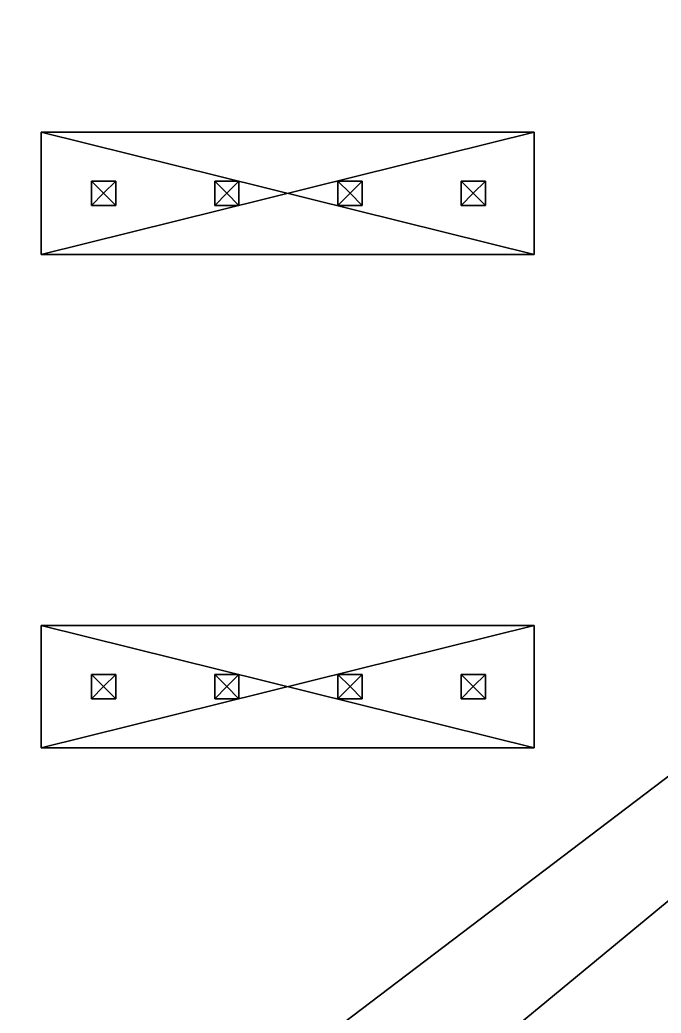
# Model space of a CAD drawing. Header units: millimetres. Extents: x 71 to 249, y 13 to 134.
# Drawn here: x 120.03 to 133.25, y 46.36 to 66.82 of the extents above; entities that cross this region are included whole.
import ezdxf

# ---------------------------------------------------------------- set-up
doc = ezdxf.new("R2010")
doc.units = ezdxf.units.MM
doc.layers.add('UB3D', color=1, linetype='Continuous')

msp = doc.modelspace()

# ---------------------------------------------------------------- linework, layer by layer
at = {"layer": 'UB3D', "color": 94}
for points in [[(219.529, 116.585, 72.51), (219.529, 28.585, 72.51), (103.529, 28.585, 72.51)], [(219.529, 116.585, 72.51), (103.529, 28.585, 72.51), (103.529, 116.585, 72.51)], [(219.529, 116.585, 72.5), (103.529, 116.585, 72.5), (103.529, 28.585, 72.5)], [(219.529, 116.585, 72.5), (103.529, 28.585, 72.5), (219.529, 28.585, 72.5)], [(215.719, 116.586, 89.521), (215.719, 28.586, 89.521), (109.038, 28.586, 89.521)], [(215.719, 116.586, 89.521), (109.038, 28.586, 89.521), (109.038, 116.586, 89.521)], [(215.719, 116.586, 89.511), (109.038, 116.586, 89.511), (109.038, 28.586, 89.511)], [(215.719, 116.586, 89.511), (109.038, 28.586, 89.511), (215.719, 28.586, 89.511)]]:
    msp.add_3dface(points, dxfattribs=at)
at = {"layer": 'UB3D', "color": 27}
for points in [[(130.634, 64.503, 89.521), (120.469, 64.503, 89.521), (120.469, 64.503, 91.521), (130.634, 64.503, 91.521)], [(120.469, 64.503, 89.521), (120.469, 61.987, 89.521), (120.469, 61.987, 91.521), (120.469, 64.503, 91.521)], [(130.634, 61.987, 89.521), (130.634, 64.503, 89.521), (120.469, 64.503, 89.521)], [(130.634, 61.987, 89.521), (120.469, 64.503, 89.521), (120.469, 61.987, 89.521)], [(120.469, 61.987, 91.521), (120.469, 64.503, 91.521), (130.634, 64.503, 91.521)], [(120.469, 61.987, 91.521), (130.634, 64.503, 91.521), (130.634, 61.987, 91.521)], [(130.634, 61.987, 89.521), (130.634, 64.503, 89.521), (130.634, 64.503, 91.521), (130.634, 61.987, 91.521)], [(120.469, 61.987, 89.521), (130.634, 61.987, 89.521), (130.634, 61.987, 91.521), (120.469, 61.987, 91.521)], [(130.634, 61.987, 89.521), (120.469, 61.987, 89.521), (130.634, 61.987, 89.521)], [(120.469, 61.987, 91.521), (130.634, 61.987, 91.521), (120.469, 61.987, 91.521)], [(130.634, 54.343, 89.521), (120.469, 54.343, 89.521), (120.469, 54.343, 91.521), (130.634, 54.343, 91.521)], [(120.469, 54.343, 89.521), (120.469, 51.827, 89.521), (120.469, 51.827, 91.521), (120.469, 54.343, 91.521)], [(130.634, 51.827, 89.521), (130.634, 54.343, 89.521), (120.469, 54.343, 89.521)], [(130.634, 51.827, 89.521), (120.469, 54.343, 89.521), (120.469, 51.827, 89.521)], [(120.469, 51.827, 91.521), (120.469, 54.343, 91.521), (130.634, 54.343, 91.521)], [(120.469, 51.827, 91.521), (130.634, 54.343, 91.521), (130.634, 51.827, 91.521)], [(130.634, 51.827, 89.521), (130.634, 54.343, 89.521), (130.634, 54.343, 91.521), (130.634, 51.827, 91.521)], [(120.469, 51.827, 89.521), (130.634, 51.827, 89.521), (130.634, 51.827, 91.521), (120.469, 51.827, 91.521)], [(130.634, 51.827, 89.521), (120.469, 51.827, 89.521), (130.634, 51.827, 89.521)], [(120.469, 51.827, 91.521), (130.634, 51.827, 91.521), (120.469, 51.827, 91.521)]]:
    msp.add_3dface(points, dxfattribs=at)
at = {"layer": 'UB3D', "color": 254}
for points in [[(121.757, 63.246, 88.011), (121.507, 63.496, 88.291), (122.007, 63.496, 88.291)], [(121.507, 63.496, 88.291), (122.007, 63.496, 88.291), (121.507, 63.496, 95.291)], [(122.007, 63.496, 88.291), (121.507, 63.496, 95.291), (122.007, 63.496, 95.291)], [(121.507, 63.496, 95.291), (122.007, 63.496, 95.291), (121.757, 63.246, 95.571)], [(121.757, 63.246, 88.011), (121.507, 62.996, 88.291), (121.507, 63.496, 88.291)], [(121.507, 62.996, 88.291), (121.507, 63.496, 88.291), (121.507, 62.996, 95.291)], [(121.507, 63.496, 88.291), (121.507, 62.996, 95.291), (121.507, 63.496, 95.291)], [(121.507, 62.996, 95.291), (121.507, 63.496, 95.291), (121.757, 63.246, 95.571)], [(121.757, 63.246, 88.011), (122.007, 63.496, 88.291), (122.007, 62.996, 88.291)], [(122.007, 63.496, 95.291), (122.007, 62.996, 95.291), (121.757, 63.246, 95.571)], [(122.007, 63.496, 88.291), (122.007, 62.996, 88.291), (122.007, 63.496, 95.291)], [(122.007, 62.996, 88.291), (122.007, 63.496, 95.291), (122.007, 62.996, 95.291)], [(124.297, 63.246, 88.011), (124.047, 63.496, 88.291), (124.547, 63.496, 88.291)], [(124.047, 63.496, 88.291), (124.547, 63.496, 88.291), (124.047, 63.496, 95.291)], [(124.547, 63.496, 88.291), (124.047, 63.496, 95.291), (124.547, 63.496, 95.291)], [(124.047, 63.496, 95.291), (124.547, 63.496, 95.291), (124.297, 63.246, 95.571)], [(124.297, 63.246, 88.011), (124.047, 62.996, 88.291), (124.047, 63.496, 88.291)], [(124.047, 62.996, 88.291), (124.047, 63.496, 88.291), (124.047, 62.996, 95.291)], [(124.047, 63.496, 88.291), (124.047, 62.996, 95.291), (124.047, 63.496, 95.291)], [(124.047, 62.996, 95.291), (124.047, 63.496, 95.291), (124.297, 63.246, 95.571)], [(124.297, 63.246, 88.011), (124.547, 63.496, 88.291), (124.547, 62.996, 88.291)], [(124.547, 63.496, 95.291), (124.547, 62.996, 95.291), (124.297, 63.246, 95.571)], [(124.547, 63.496, 88.291), (124.547, 62.996, 88.291), (124.547, 63.496, 95.291)], [(124.547, 62.996, 88.291), (124.547, 63.496, 95.291), (124.547, 62.996, 95.291)], [(126.837, 63.246, 88.011), (126.587, 63.496, 88.291), (127.087, 63.496, 88.291)], [(126.587, 63.496, 88.291), (127.087, 63.496, 88.291), (126.587, 63.496, 95.291)], [(127.087, 63.496, 88.291), (126.587, 63.496, 95.291), (127.087, 63.496, 95.291)], [(126.587, 63.496, 95.291), (127.087, 63.496, 95.291), (126.837, 63.246, 95.571)], [(126.837, 63.246, 88.011), (126.587, 62.996, 88.291), (126.587, 63.496, 88.291)], [(126.587, 62.996, 88.291), (126.587, 63.496, 88.291), (126.587, 62.996, 95.291)], [(126.587, 63.496, 88.291), (126.587, 62.996, 95.291), (126.587, 63.496, 95.291)], [(126.587, 62.996, 95.291), (126.587, 63.496, 95.291), (126.837, 63.246, 95.571)], [(126.837, 63.246, 88.011), (127.087, 63.496, 88.291), (127.087, 62.996, 88.291)], [(127.087, 63.496, 95.291), (127.087, 62.996, 95.291), (126.837, 63.246, 95.571)], [(127.087, 63.496, 88.291), (127.087, 62.996, 88.291), (127.087, 63.496, 95.291)], [(127.087, 62.996, 88.291), (127.087, 63.496, 95.291), (127.087, 62.996, 95.291)], [(129.377, 63.246, 88.011), (129.127, 63.496, 88.291), (129.627, 63.496, 88.291)], [(129.127, 63.496, 88.291), (129.627, 63.496, 88.291), (129.127, 63.496, 95.291)], [(129.627, 63.496, 88.291), (129.127, 63.496, 95.291), (129.627, 63.496, 95.291)], [(129.127, 63.496, 95.291), (129.627, 63.496, 95.291), (129.377, 63.246, 95.571)], [(129.377, 63.246, 88.011), (129.127, 62.996, 88.291), (129.127, 63.496, 88.291)], [(129.127, 62.996, 88.291), (129.127, 63.496, 88.291), (129.127, 62.996, 95.291)], [(129.127, 63.496, 88.291), (129.127, 62.996, 95.291), (129.127, 63.496, 95.291)], [(129.127, 62.996, 95.291), (129.127, 63.496, 95.291), (129.377, 63.246, 95.571)], [(129.377, 63.246, 88.011), (129.627, 63.496, 88.291), (129.627, 62.996, 88.291)], [(129.627, 63.496, 95.291), (129.627, 62.996, 95.291), (129.377, 63.246, 95.571)], [(129.627, 63.496, 88.291), (129.627, 62.996, 88.291), (129.627, 63.496, 95.291)], [(129.627, 62.996, 88.291), (129.627, 63.496, 95.291), (129.627, 62.996, 95.291)], [(121.757, 63.246, 88.011), (122.007, 62.996, 88.291), (121.507, 62.996, 88.291)], [(122.007, 62.996, 95.291), (121.507, 62.996, 95.291), (121.757, 63.246, 95.571)], [(124.297, 63.246, 88.011), (124.547, 62.996, 88.291), (124.047, 62.996, 88.291)], [(124.547, 62.996, 95.291), (124.047, 62.996, 95.291), (124.297, 63.246, 95.571)], [(126.837, 63.246, 88.011), (127.087, 62.996, 88.291), (126.587, 62.996, 88.291)], [(127.087, 62.996, 95.291), (126.587, 62.996, 95.291), (126.837, 63.246, 95.571)], [(129.377, 63.246, 88.011), (129.627, 62.996, 88.291), (129.127, 62.996, 88.291)], [(129.627, 62.996, 95.291), (129.127, 62.996, 95.291), (129.377, 63.246, 95.571)], [(122.007, 62.996, 88.291), (121.507, 62.996, 88.291), (122.007, 62.996, 95.291)], [(121.507, 62.996, 88.291), (122.007, 62.996, 95.291), (121.507, 62.996, 95.291)], [(124.547, 62.996, 88.291), (124.047, 62.996, 88.291), (124.547, 62.996, 95.291)], [(124.047, 62.996, 88.291), (124.547, 62.996, 95.291), (124.047, 62.996, 95.291)], [(127.087, 62.996, 88.291), (126.587, 62.996, 88.291), (127.087, 62.996, 95.291)], [(126.587, 62.996, 88.291), (127.087, 62.996, 95.291), (126.587, 62.996, 95.291)], [(129.627, 62.996, 88.291), (129.127, 62.996, 88.291), (129.627, 62.996, 95.291)], [(129.127, 62.996, 88.291), (129.627, 62.996, 95.291), (129.127, 62.996, 95.291)], [(121.757, 53.086, 88.011), (121.507, 53.336, 88.291), (122.007, 53.336, 88.291)], [(121.507, 53.336, 88.291), (122.007, 53.336, 88.291), (121.507, 53.336, 95.291)], [(122.007, 53.336, 88.291), (121.507, 53.336, 95.291), (122.007, 53.336, 95.291)], [(121.507, 53.336, 95.291), (122.007, 53.336, 95.291), (121.757, 53.086, 95.571)], [(121.757, 53.086, 88.011), (121.507, 52.836, 88.291), (121.507, 53.336, 88.291)], [(121.507, 52.836, 88.291), (121.507, 53.336, 88.291), (121.507, 52.836, 95.291)], [(121.507, 53.336, 88.291), (121.507, 52.836, 95.291), (121.507, 53.336, 95.291)], [(121.507, 52.836, 95.291), (121.507, 53.336, 95.291), (121.757, 53.086, 95.571)], [(121.757, 53.086, 88.011), (122.007, 53.336, 88.291), (122.007, 52.836, 88.291)], [(122.007, 53.336, 95.291), (122.007, 52.836, 95.291), (121.757, 53.086, 95.571)], [(122.007, 53.336, 88.291), (122.007, 52.836, 88.291), (122.007, 53.336, 95.291)], [(122.007, 52.836, 88.291), (122.007, 53.336, 95.291), (122.007, 52.836, 95.291)], [(124.297, 53.086, 88.011), (124.047, 53.336, 88.291), (124.547, 53.336, 88.291)], [(124.047, 53.336, 88.291), (124.547, 53.336, 88.291), (124.047, 53.336, 95.291)], [(124.547, 53.336, 88.291), (124.047, 53.336, 95.291), (124.547, 53.336, 95.291)], [(124.047, 53.336, 95.291), (124.547, 53.336, 95.291), (124.297, 53.086, 95.571)], [(124.297, 53.086, 88.011), (124.047, 52.836, 88.291), (124.047, 53.336, 88.291)], [(124.047, 52.836, 88.291), (124.047, 53.336, 88.291), (124.047, 52.836, 95.291)], [(124.047, 53.336, 88.291), (124.047, 52.836, 95.291), (124.047, 53.336, 95.291)], [(124.047, 52.836, 95.291), (124.047, 53.336, 95.291), (124.297, 53.086, 95.571)], [(124.297, 53.086, 88.011), (124.547, 53.336, 88.291), (124.547, 52.836, 88.291)], [(124.547, 53.336, 95.291), (124.547, 52.836, 95.291), (124.297, 53.086, 95.571)], [(124.547, 53.336, 88.291), (124.547, 52.836, 88.291), (124.547, 53.336, 95.291)], [(124.547, 52.836, 88.291), (124.547, 53.336, 95.291), (124.547, 52.836, 95.291)], [(126.837, 53.086, 88.011), (126.587, 53.336, 88.291), (127.087, 53.336, 88.291)], [(126.587, 53.336, 88.291), (127.087, 53.336, 88.291), (126.587, 53.336, 95.291)], [(127.087, 53.336, 88.291), (126.587, 53.336, 95.291), (127.087, 53.336, 95.291)], [(126.587, 53.336, 95.291), (127.087, 53.336, 95.291), (126.837, 53.086, 95.571)], [(126.837, 53.086, 88.011), (126.587, 52.836, 88.291), (126.587, 53.336, 88.291)], [(126.587, 52.836, 88.291), (126.587, 53.336, 88.291), (126.587, 52.836, 95.291)], [(126.587, 53.336, 88.291), (126.587, 52.836, 95.291), (126.587, 53.336, 95.291)], [(126.587, 52.836, 95.291), (126.587, 53.336, 95.291), (126.837, 53.086, 95.571)], [(126.837, 53.086, 88.011), (127.087, 53.336, 88.291), (127.087, 52.836, 88.291)], [(127.087, 53.336, 95.291), (127.087, 52.836, 95.291), (126.837, 53.086, 95.571)], [(127.087, 53.336, 88.291), (127.087, 52.836, 88.291), (127.087, 53.336, 95.291)], [(127.087, 52.836, 88.291), (127.087, 53.336, 95.291), (127.087, 52.836, 95.291)], [(129.377, 53.086, 88.011), (129.127, 53.336, 88.291), (129.627, 53.336, 88.291)], [(129.127, 53.336, 88.291), (129.627, 53.336, 88.291), (129.127, 53.336, 95.291)], [(129.627, 53.336, 88.291), (129.127, 53.336, 95.291), (129.627, 53.336, 95.291)], [(129.127, 53.336, 95.291), (129.627, 53.336, 95.291), (129.377, 53.086, 95.571)], [(129.377, 53.086, 88.011), (129.127, 52.836, 88.291), (129.127, 53.336, 88.291)], [(129.127, 52.836, 88.291), (129.127, 53.336, 88.291), (129.127, 52.836, 95.291)], [(129.127, 53.336, 88.291), (129.127, 52.836, 95.291), (129.127, 53.336, 95.291)], [(129.127, 52.836, 95.291), (129.127, 53.336, 95.291), (129.377, 53.086, 95.571)], [(129.377, 53.086, 88.011), (129.627, 53.336, 88.291), (129.627, 52.836, 88.291)], [(129.627, 53.336, 95.291), (129.627, 52.836, 95.291), (129.377, 53.086, 95.571)], [(129.627, 53.336, 88.291), (129.627, 52.836, 88.291), (129.627, 53.336, 95.291)], [(129.627, 52.836, 88.291), (129.627, 53.336, 95.291), (129.627, 52.836, 95.291)], [(121.757, 53.086, 88.011), (122.007, 52.836, 88.291), (121.507, 52.836, 88.291)], [(122.007, 52.836, 95.291), (121.507, 52.836, 95.291), (121.757, 53.086, 95.571)], [(124.297, 53.086, 88.011), (124.547, 52.836, 88.291), (124.047, 52.836, 88.291)], [(124.547, 52.836, 95.291), (124.047, 52.836, 95.291), (124.297, 53.086, 95.571)], [(126.837, 53.086, 88.011), (127.087, 52.836, 88.291), (126.587, 52.836, 88.291)], [(127.087, 52.836, 95.291), (126.587, 52.836, 95.291), (126.837, 53.086, 95.571)], [(129.377, 53.086, 88.011), (129.627, 52.836, 88.291), (129.127, 52.836, 88.291)], [(129.627, 52.836, 95.291), (129.127, 52.836, 95.291), (129.377, 53.086, 95.571)], [(122.007, 52.836, 88.291), (121.507, 52.836, 88.291), (122.007, 52.836, 95.291)], [(121.507, 52.836, 88.291), (122.007, 52.836, 95.291), (121.507, 52.836, 95.291)], [(124.547, 52.836, 88.291), (124.047, 52.836, 88.291), (124.547, 52.836, 95.291)], [(124.047, 52.836, 88.291), (124.547, 52.836, 95.291), (124.047, 52.836, 95.291)], [(127.087, 52.836, 88.291), (126.587, 52.836, 88.291), (127.087, 52.836, 95.291)], [(126.587, 52.836, 88.291), (127.087, 52.836, 95.291), (126.587, 52.836, 95.291)], [(129.627, 52.836, 88.291), (129.127, 52.836, 88.291), (129.627, 52.836, 95.291)], [(129.127, 52.836, 88.291), (129.627, 52.836, 95.291), (129.127, 52.836, 95.291)]]:
    msp.add_3dface(points, dxfattribs=at)

doc.saveas('drawing.dxf')
